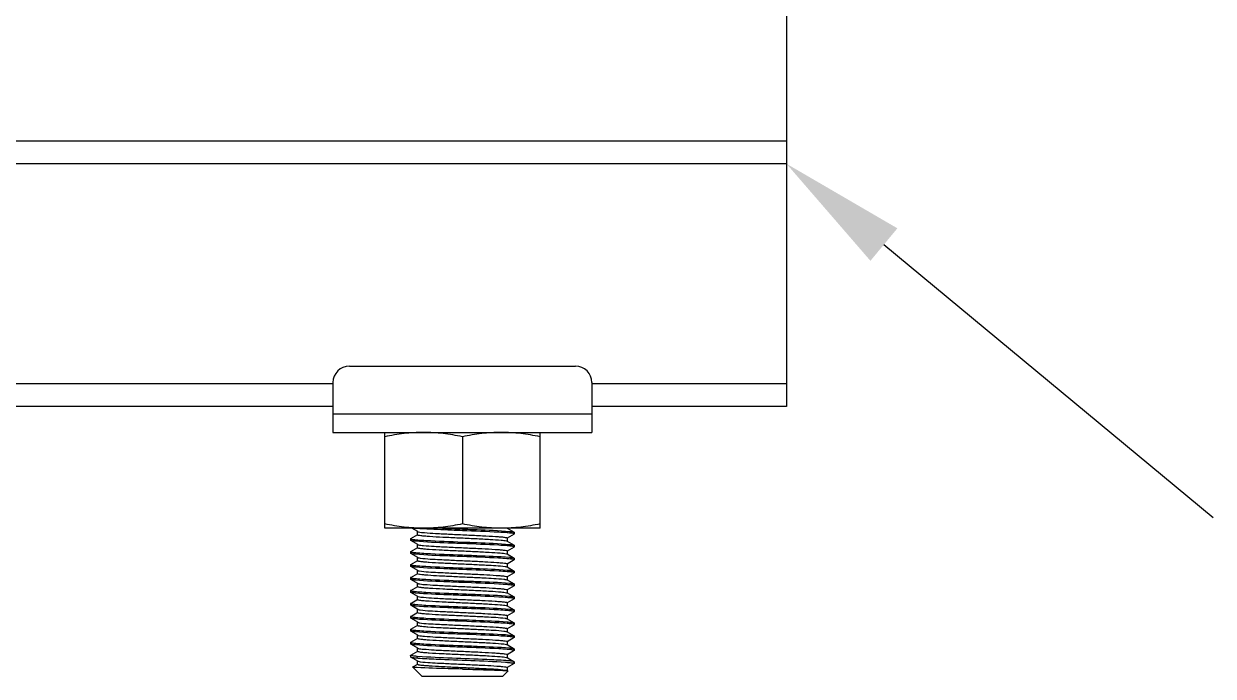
# Model space of a CAD drawing. Extents: x -427546 to -314919, y 698702 to 968782.
# Drawn here: x -414593 to -413654, y 893214 to 893729 of the extents above; entities that cross this region are included whole.
import ezdxf

# ---------------------------------------------------------------- set-up
doc = ezdxf.new("R2010")
doc.units = 0
doc.header["$LTSCALE"] = 1000
doc.header["$MEASUREMENT"] = 0
doc.layers.get('0').update_dxf_attribs({"linetype": 'CONTINUOUS'})

msp = doc.modelspace()

# ---------------------------------------------------------------- linework, layer by layer
at = {"color": 7}
msp.add_line((-413990.89, 893827.71), (-413990.89, 893426.5), dxfattribs=at)
for p, q in [((-413990.89, 893636.05), (-418214.12, 893636.05)), ((-413990.89, 893618.16), (-418214.12, 893618.16)), ((-414335.83, 893458.39), (-414157.41, 893458.39)), ((-414348.84, 893444.39), (-417856.35, 893444.39)), ((-414348.84, 893445.38), (-414348.84, 893406.06)), ((-414144.4, 893445.38), (-414144.4, 893406.06)), ((-413990.89, 893444.39), (-414144.4, 893444.39)), ((-414348.84, 893426.5), (-417856.35, 893426.5)), ((-413990.89, 893426.5), (-414144.4, 893426.5)), ((-414348.84, 893420.77), (-414144.4, 893420.77)), ((-414348.84, 893406.06), (-414144.4, 893406.06)), ((-414307.95, 893330.42), (-414307.95, 893406.06)), ((-414185.29, 893330.42), (-414185.29, 893406.06)), ((-414246.62, 893402.61), (-414246.62, 893333.87)), ((-414185.29, 893330.42), (-414307.95, 893330.42)), ((-414281.86, 893327.73), (-414286.5, 893330.42)), ((-414281.97, 893325.31), (-414281.97, 893327.86)), ((-414211.38, 893330.55), (-414205.83, 893327.33)), ((-414287.41, 893322.22), (-414287.51, 893322.11)), ((-414287.51, 893322.11), (-414287.51, 893320.83)), ((-414287.41, 893320.72), (-414287.51, 893320.83)), ((-414287.41, 893322.22), (-414281.86, 893325.43)), ((-414281.86, 893317.51), (-414287.41, 893320.72)), ((-414205.83, 893325.83), (-414211.38, 893322.62)), ((-414211.38, 893320.32), (-414205.83, 893317.11)), ((-414211.26, 893322.75), (-414211.26, 893320.19)), ((-414205.83, 893327.33), (-414205.73, 893327.22)), ((-414205.83, 893325.83), (-414205.73, 893325.94)), ((-414205.73, 893327.22), (-414205.73, 893325.94)), ((-414287.41, 893312), (-414287.51, 893311.89)), ((-414287.51, 893311.89), (-414287.51, 893310.61)), ((-414287.41, 893310.5), (-414287.51, 893310.61)), ((-414287.41, 893312), (-414281.86, 893315.21)), ((-414281.86, 893307.29), (-414287.41, 893310.5)), ((-414281.97, 893315.08), (-414281.97, 893317.64)), ((-414281.86, 893317.51), (-414281.66, 893317.42)), ((-414205.83, 893315.61), (-414211.38, 893312.4)), ((-414211.38, 893310.1), (-414205.83, 893306.89)), ((-414211.26, 893312.53), (-414211.26, 893309.97)), ((-414205.83, 893317.11), (-414205.73, 893317)), ((-414205.83, 893315.61), (-414205.73, 893315.72)), ((-414205.73, 893317), (-414205.73, 893315.72)), ((-414287.41, 893301.78), (-414287.51, 893301.67)), ((-414287.51, 893301.67), (-414287.51, 893300.39)), ((-414287.41, 893300.28), (-414287.51, 893300.39)), ((-414287.41, 893301.78), (-414281.86, 893304.99)), ((-414281.86, 893297.07), (-414287.41, 893300.28)), ((-414281.97, 893304.86), (-414281.97, 893307.42)), ((-414211.27, 893306.36), (-414211.56, 893306.38)), ((-414205.83, 893305.39), (-414211.38, 893302.18)), ((-414211.38, 893299.88), (-414205.83, 893296.67)), ((-414211.26, 893302.31), (-414211.26, 893299.75)), ((-414205.83, 893306.89), (-414205.73, 893306.78)), ((-414205.83, 893305.39), (-414205.73, 893305.5)), ((-414205.73, 893306.78), (-414205.73, 893305.5)), ((-414287.41, 893291.56), (-414287.51, 893291.45)), ((-414287.51, 893291.45), (-414287.51, 893290.17)), ((-414287.41, 893291.56), (-414281.86, 893294.77)), ((-414281.97, 893294.64), (-414281.97, 893297.2)), ((-414205.83, 893295.17), (-414211.38, 893291.95)), ((-414211.26, 893292.08), (-414211.26, 893289.53)), ((-414205.83, 893296.67), (-414205.73, 893296.56)), ((-414205.83, 893295.17), (-414205.73, 893295.28)), ((-414205.73, 893296.56), (-414205.73, 893295.28)), ((-414287.41, 893290.06), (-414287.51, 893290.17)), ((-414287.41, 893281.34), (-414287.51, 893281.22)), ((-414287.51, 893281.22), (-414287.51, 893279.95)), ((-414281.86, 893286.84), (-414287.41, 893290.06)), ((-414287.41, 893281.34), (-414281.86, 893284.55)), ((-414281.97, 893284.42), (-414281.97, 893286.97)), ((-414211.53, 893289.73), (-414211.38, 893289.66)), ((-414211.38, 893289.66), (-414205.83, 893286.45)), ((-414205.83, 893284.94), (-414211.38, 893281.73)), ((-414211.26, 893281.86), (-414211.26, 893279.31)), ((-414205.83, 893286.45), (-414205.73, 893286.33)), ((-414205.83, 893284.94), (-414205.73, 893285.06)), ((-414205.73, 893286.33), (-414205.73, 893285.06)), ((-414287.41, 893279.83), (-414287.51, 893279.95)), ((-414281.86, 893276.62), (-414287.41, 893279.83)), ((-414287.41, 893271.11), (-414281.86, 893274.33)), ((-414281.97, 893274.2), (-414281.97, 893276.75)), ((-414281.86, 893276.62), (-414281.66, 893276.53)), ((-414211.38, 893279.44), (-414205.83, 893276.22)), ((-414205.83, 893274.72), (-414211.38, 893271.51)), ((-414211.26, 893271.64), (-414211.26, 893269.08)), ((-414205.83, 893276.22), (-414205.73, 893276.11)), ((-414205.83, 893274.72), (-414205.73, 893274.83)), ((-414205.73, 893276.11), (-414205.73, 893274.83)), ((-414287.41, 893271.11), (-414287.51, 893271)), ((-414287.51, 893271), (-414287.51, 893269.72)), ((-414287.41, 893269.61), (-414287.51, 893269.72)), ((-414281.86, 893266.4), (-414287.41, 893269.61)), ((-414287.41, 893260.89), (-414281.86, 893264.1)), ((-414281.97, 893263.97), (-414281.97, 893266.53)), ((-414211.27, 893265.47), (-414211.56, 893265.49)), ((-414211.38, 893269.21), (-414205.83, 893266)), ((-414205.83, 893264.5), (-414211.38, 893261.29)), ((-414205.83, 893266), (-414205.73, 893265.89)), ((-414205.83, 893264.5), (-414205.73, 893264.61)), ((-414205.73, 893265.89), (-414205.73, 893264.61)), ((-414287.41, 893260.89), (-414287.51, 893260.78)), ((-414287.51, 893260.78), (-414287.51, 893259.5)), ((-414287.41, 893259.39), (-414287.51, 893259.5)), ((-414281.86, 893256.18), (-414287.41, 893259.39)), ((-414287.41, 893250.67), (-414281.86, 893253.88)), ((-414281.97, 893253.75), (-414281.97, 893256.31)), ((-414211.38, 893258.99), (-414205.83, 893255.78)), ((-414205.83, 893254.28), (-414211.38, 893251.07)), ((-414211.26, 893261.42), (-414211.26, 893258.86)), ((-414205.83, 893255.78), (-414205.73, 893255.67)), ((-414205.83, 893254.28), (-414205.73, 893254.39)), ((-414205.73, 893255.67), (-414205.73, 893254.39)), ((-414287.41, 893250.67), (-414287.51, 893250.56)), ((-414287.51, 893250.56), (-414287.51, 893249.28)), ((-414287.41, 893249.17), (-414287.51, 893249.28)), ((-414281.86, 893245.96), (-414287.41, 893249.17)), ((-414287.41, 893240.45), (-414281.86, 893243.66)), ((-414281.97, 893243.53), (-414281.97, 893246.09)), ((-414211.53, 893248.84), (-414211.38, 893248.77)), ((-414211.38, 893248.77), (-414205.83, 893245.56)), ((-414205.83, 893244.06), (-414211.38, 893240.85)), ((-414211.26, 893251.2), (-414211.26, 893248.64)), ((-414205.83, 893245.56), (-414205.73, 893245.45)), ((-414205.83, 893244.06), (-414205.73, 893244.17)), ((-414205.73, 893245.45), (-414205.73, 893244.17)), ((-414287.41, 893240.45), (-414287.51, 893240.34)), ((-414287.51, 893240.34), (-414287.51, 893239.06)), ((-414287.41, 893238.95), (-414287.51, 893239.06)), ((-414281.86, 893235.73), (-414287.41, 893238.95)), ((-414281.97, 893233.31), (-414281.97, 893235.86)), ((-414281.86, 893235.73), (-414281.66, 893235.65)), ((-414211.38, 893238.55), (-414205.83, 893235.34)), ((-414211.26, 893240.97), (-414211.26, 893238.42)), ((-414205.83, 893235.34), (-414205.73, 893235.22)), ((-414205.83, 893233.84), (-414205.73, 893233.95)), ((-414205.73, 893235.22), (-414205.73, 893233.95)), ((-414287.51, 893230.11), (-414287.41, 893230.23)), ((-414287.51, 893230.11), (-414287.51, 893228.84)), ((-414287.51, 893228.84), (-414287.41, 893228.72)), ((-414287.41, 893230.23), (-414281.86, 893233.44)), ((-414281.86, 893225.51), (-414287.41, 893228.72)), ((-414287.13, 893229.89), (-414287.28, 893229.94)), ((-414281.97, 893223.09), (-414281.97, 893225.64)), ((-414205.83, 893233.84), (-414211.38, 893230.62)), ((-414211.38, 893228.33), (-414205.83, 893225.11)), ((-414211.26, 893230.75), (-414211.26, 893228.2)), ((-414205.73, 893225), (-414205.83, 893225.11)), ((-414205.73, 893225), (-414205.73, 893223.73)), ((-414285.81, 893220.87), (-414285.78, 893220.95)), ((-414278.56, 893213.63), (-414285.81, 893220.87)), ((-414285.78, 893220.95), (-414281.86, 893223.22)), ((-414214.68, 893213.63), (-414210.67, 893217.63)), ((-414211.66, 893217.91), (-414211.15, 893217.83)), ((-414205.83, 893223.61), (-414211.38, 893220.4)), ((-414211.26, 893220.53), (-414211.26, 893217.98)), ((-414210.7, 893217.71), (-414210.67, 893217.63)), ((-414205.83, 893223.61), (-414205.73, 893223.73)), ((-414278.56, 893213.63), (-414214.68, 893213.63))]:
    msp.add_line(p, q)
msp.add_lwpolyline([(-413913.91, 893554.33), (-413653.98, 893338.77)])
for centre, radius, start, end in [((-414335.83, 893445.38), 13.01, 90, 180), ((-414157.41, 893445.38), 13.01, 0, 90), ((-414276.75, 893404.1), 74.08, 264.08117, 264.63299), ((-414059.16, 898112.95), 4786.84, 267.56828, 267.75562), ((-414272.87, 893437.12), 116.22, 264.66273, 265.5428), ((-414220.1, 893214.17), 112.98, 84.57757, 85.54792), ((-414273, 893425.36), 114.68, 264.62433, 265.54382), ((-414280.89, 893319.65), 2.36, 250.95613, 252.09072), ((-414213.2, 893304.95), 5.49, 75.6696, 76.53963), ((-414220.32, 893201.25), 115.68, 84.64983, 85.5433), ((-414272.66, 893419.19), 118.75, 264.72681, 265.54051), ((-414272.89, 893406.19), 115.95, 264.65689, 265.54292), ((-414220.03, 893184.33), 112.15, 84.55144, 85.55335), ((-414220.1, 893173.28), 112.98, 84.57757, 85.54792), ((-414272.87, 893396.23), 116.22, 264.66273, 265.5428), ((-414280.89, 893278.77), 2.36, 250.95613, 252.09072), ((-414220.32, 893160.36), 115.68, 84.64983, 85.5433), ((-414273, 893384.47), 114.68, 264.62433, 265.54382), ((-414213.2, 893264.06), 5.49, 75.6696, 76.53963), ((-414272.66, 893378.31), 118.75, 264.72681, 265.54051), ((-414220.03, 893143.44), 112.15, 84.55144, 85.55335), ((-414272.89, 893365.3), 115.95, 264.65689, 265.54292), ((-414220.1, 893132.39), 112.98, 84.57757, 85.54792), ((-414272.87, 893355.34), 116.22, 264.66273, 265.5428), ((-414280.89, 893237.88), 2.36, 250.95613, 252.09072), ((-414220.32, 893119.48), 115.68, 84.64983, 85.5433), ((-414270.97, 893367.03), 139.48, 265.18601, 265.53143), ((-414270.69, 893371.78), 142.97, 265.23999, 265.54697), ((-414213.2, 893223.17), 5.49, 75.6696, 76.53963)]:
    msp.add_arc(centre, radius, start, end)
for points, knots in [([(-414277.28, 893406.06), (-414282.43, 893406.06), (-414292.74, 893405.41), (-414302.9, 893403.67), (-414307.95, 893402.61)], [0, 0, 0, 0, 0.499234, 1, 1, 1, 1]), ([(-414246.62, 893402.61), (-414251.67, 893403.67), (-414261.83, 893405.41), (-414272.14, 893406.06), (-414277.28, 893406.06)], [0, 0, 0, 0, 0.500766, 1, 1, 1, 1]), ([(-414215.95, 893406.06), (-414221.1, 893406.06), (-414231.4, 893405.41), (-414241.57, 893403.67), (-414246.62, 893402.61)], [0, 0, 0, 0, 0.499234, 1, 1, 1, 1]), ([(-414185.29, 893402.61), (-414190.34, 893403.67), (-414200.5, 893405.41), (-414210.81, 893406.06), (-414215.95, 893406.06)], [0, 0, 0, 0, 0.500766, 1, 1, 1, 1]), ([(-414277.28, 893330.42), (-414282.43, 893330.42), (-414292.74, 893331.06), (-414302.9, 893332.81), (-414307.95, 893333.87)], [0, 0, 0, 0, 0.499234, 1, 1, 1, 1]), ([(-414277.39, 893329.89), (-414278, 893329.92), (-414280.1, 893330.05), (-414282.19, 893330.21), (-414283.68, 893330.35)], [0, 0, 0, 0, 0.289844, 1, 1, 1, 1]), ([(-414246.62, 893328.5), (-414249.5, 893328.61), (-414259.76, 893329.03), (-414270.02, 893329.44), (-414277.39, 893329.89)], [0, 0, 0, 0, 0.280726, 1, 1, 1, 1]), ([(-414246.62, 893333.87), (-414251.67, 893332.81), (-414261.83, 893331.06), (-414272.14, 893330.42), (-414277.28, 893330.42)], [0, 0, 0, 0, 0.500766, 1, 1, 1, 1]), ([(-414215.95, 893330.42), (-414221.1, 893330.42), (-414231.4, 893331.06), (-414241.57, 893332.81), (-414246.62, 893333.87)], [0, 0, 0, 0, 0.499234, 1, 1, 1, 1]), ([(-414246.62, 893329.78), (-414242.77, 893329.62), (-414230.36, 893329.09), (-414217.92, 893328.74), (-414209.38, 893327.91)], [0, 0, 0, 0, 0.309919, 1, 1, 1, 1]), ([(-414211.33, 893326.81), (-414213.49, 893326.98), (-414225.25, 893327.69), (-414237.02, 893328.12), (-414246.62, 893328.5)], [0, 0, 0, 0, 0.184493, 1, 1, 1, 1]), ([(-414185.29, 893333.87), (-414190.34, 893332.81), (-414200.5, 893331.06), (-414210.81, 893330.42), (-414215.95, 893330.42)], [0, 0, 0, 0, 0.500766, 1, 1, 1, 1]), ([(-414209.38, 893327.91), (-414208.93, 893327.87), (-414207.76, 893327.7), (-414206.47, 893327.71), (-414205.83, 893327.33)], [0, 0, 0, 0, 0.378482, 1, 1, 1, 1]), ([(-414287.51, 893322.11), (-414287.5, 893322.05), (-414287.31, 893321.94), (-414287.16, 893321.9), (-414287.04, 893321.86)], [0, 0, 0, 0, 0.314295, 1, 1, 1, 1]), ([(-414283.74, 893320.13), (-414284.21, 893320.17), (-414285.42, 893320.34), (-414286.74, 893320.33), (-414287.41, 893320.72)], [0, 0, 0, 0, 0.379133, 1, 1, 1, 1]), ([(-414287.04, 893321.86), (-414286.86, 893321.82), (-414285.75, 893321.6), (-414284.62, 893321.49), (-414283.68, 893321.4)], [0, 0, 0, 0, 0.163341, 1, 1, 1, 1]), ([(-414246.62, 893318.28), (-414250.44, 893318.43), (-414262.82, 893318.96), (-414275.22, 893319.32), (-414283.74, 893320.13)], [0, 0, 0, 0, 0.309073, 1, 1, 1, 1]), ([(-414281.97, 893325.31), (-414281.97, 893325.08), (-414280.77, 893324.94), (-414279.3, 893324.61), (-414276.17, 893324.36), (-414270.44, 893323.91), (-414261.3, 893323.44), (-414249.24, 893322.87), (-414236.79, 893322.29), (-414225.68, 893321.78), (-414217.5, 893321.13), (-414213.11, 893320.87), (-414211.69, 893320.45)], [0, 0, 0, 0, 0.009703, 0.035887, 0.07813, 0.135078, 0.284815, 0.464601, 0.649729, 0.81476, 0.937049, 1, 1, 1, 1]), ([(-414281.9, 893321.25), (-414279.73, 893321.08), (-414267.98, 893320.37), (-414256.21, 893319.94), (-414246.62, 893319.56)], [0, 0, 0, 0, 0.184553, 1, 1, 1, 1]), ([(-414281.86, 893327.73), (-414281.79, 893327.69), (-414281.61, 893327.62), (-414281.42, 893327.57), (-414281.31, 893327.55)], [0, 0, 0, 0, 0.406881, 1, 1, 1, 1]), ([(-414281.31, 893327.55), (-414279.75, 893327.17), (-414275.19, 893326.85), (-414266.8, 893326.25), (-414255.68, 893325.73), (-414243.34, 893325.16), (-414231.48, 893324.59), (-414222.52, 893324.12), (-414216.92, 893323.68), (-414213.87, 893323.44), (-414212.44, 893323.11), (-414211.26, 893322.97), (-414211.26, 893322.75)], [0, 0, 0, 0, 0.068576, 0.194029, 0.359725, 0.543506, 0.720761, 0.867753, 0.923531, 0.964877, 0.99049, 1, 1, 1, 1]), ([(-414246.62, 893319.56), (-414242.78, 893319.4), (-414230.38, 893318.87), (-414217.95, 893318.51), (-414209.42, 893317.7)], [0, 0, 0, 0, 0.309586, 1, 1, 1, 1]), ([(-414211.69, 893320.45), (-414211.63, 893320.43), (-414211.52, 893320.39), (-414211.42, 893320.35), (-414211.38, 893320.32)], [0, 0, 0, 0, 0.569522, 1, 1, 1, 1]), ([(-414206.15, 893326.18), (-414206.32, 893326.23), (-414207.4, 893326.45), (-414208.5, 893326.55), (-414209.42, 893326.64)], [0, 0, 0, 0, 0.160696, 1, 1, 1, 1]), ([(-414205.73, 893325.94), (-414205.73, 893326), (-414205.9, 893326.11), (-414206.04, 893326.15), (-414206.15, 893326.18)], [0, 0, 0, 0, 0.318595, 1, 1, 1, 1]), ([(-414287.51, 893311.89), (-414287.51, 893311.84), (-414287.34, 893311.73), (-414287.2, 893311.69), (-414287.1, 893311.66)], [0, 0, 0, 0, 0.319254, 1, 1, 1, 1]), ([(-414283.57, 893309.89), (-414284.06, 893309.94), (-414285.33, 893310.11), (-414286.71, 893310.1), (-414287.41, 893310.5)], [0, 0, 0, 0, 0.380051, 1, 1, 1, 1]), ([(-414287.1, 893311.66), (-414286.93, 893311.61), (-414285.82, 893311.38), (-414284.69, 893311.28), (-414283.74, 893311.19)], [0, 0, 0, 0, 0.159053, 1, 1, 1, 1]), ([(-414246.62, 893308.06), (-414250.41, 893308.21), (-414262.73, 893308.73), (-414275.07, 893309.1), (-414283.57, 893309.89)], [0, 0, 0, 0, 0.307895, 1, 1, 1, 1]), ([(-414281.97, 893315.08), (-414281.97, 893314.86), (-414280.8, 893314.72), (-414279.36, 893314.39), (-414276.32, 893314.15), (-414270.71, 893313.71), (-414261.75, 893313.24), (-414249.89, 893312.68), (-414237.55, 893312.11), (-414226.43, 893311.59), (-414218.04, 893310.98), (-414213.48, 893310.66), (-414211.92, 893310.29)], [0, 0, 0, 0, 0.009517, 0.035128, 0.076492, 0.132277, 0.279305, 0.456588, 0.640385, 0.806077, 0.931494, 1, 1, 1, 1]), ([(-414281.91, 893311.03), (-414279.74, 893310.86), (-414267.98, 893310.15), (-414256.21, 893309.72), (-414246.62, 893309.33)], [0, 0, 0, 0, 0.184509, 1, 1, 1, 1]), ([(-414281.61, 893317.41), (-414280.25, 893316.96), (-414275.9, 893316.74), (-414267.8, 893316.05), (-414256.7, 893315.56), (-414244.21, 893314.97), (-414232.09, 893314.4), (-414222.89, 893313.93), (-414217.11, 893313.47), (-414213.96, 893313.23), (-414212.48, 893312.89), (-414211.27, 893312.76), (-414211.26, 893312.53)], [0, 0, 0, 0, 0.061098, 0.182334, 0.347135, 0.532706, 0.713328, 0.863975, 0.921317, 0.963856, 0.990226, 1, 1, 1, 1]), ([(-414211.34, 893316.58), (-414213.5, 893316.75), (-414225.26, 893317.47), (-414237.02, 893317.9), (-414246.62, 893318.28)], [0, 0, 0, 0, 0.184541, 1, 1, 1, 1]), ([(-414246.62, 893309.33), (-414242.8, 893309.18), (-414230.44, 893308.65), (-414218.05, 893308.29), (-414209.54, 893307.49)], [0, 0, 0, 0, 0.308784, 1, 1, 1, 1]), ([(-414211.84, 893310.27), (-414211.75, 893310.24), (-414211.59, 893310.2), (-414211.44, 893310.14), (-414211.38, 893310.1)], [0, 0, 0, 0, 0.585672, 1, 1, 1, 1]), ([(-414206.18, 893315.96), (-414206.36, 893316.01), (-414207.47, 893316.23), (-414208.6, 893316.34), (-414209.54, 893316.43)], [0, 0, 0, 0, 0.16229, 1, 1, 1, 1]), ([(-414209.42, 893317.7), (-414208.96, 893317.65), (-414207.78, 893317.48), (-414206.48, 893317.49), (-414205.83, 893317.11)], [0, 0, 0, 0, 0.378727, 1, 1, 1, 1]), ([(-414205.73, 893315.72), (-414205.73, 893315.78), (-414205.92, 893315.89), (-414206.07, 893315.93), (-414206.18, 893315.96)], [0, 0, 0, 0, 0.315177, 1, 1, 1, 1]), ([(-414287.51, 893301.67), (-414287.51, 893301.61), (-414287.31, 893301.49), (-414287.15, 893301.45), (-414287.03, 893301.42)], [0, 0, 0, 0, 0.312916, 1, 1, 1, 1]), ([(-414283.69, 893299.68), (-414284.16, 893299.73), (-414285.39, 893299.9), (-414286.73, 893299.89), (-414287.41, 893300.28)], [0, 0, 0, 0, 0.379419, 1, 1, 1, 1]), ([(-414287.03, 893301.42), (-414286.84, 893301.37), (-414285.7, 893301.15), (-414284.54, 893301.04), (-414283.57, 893300.95)], [0, 0, 0, 0, 0.163149, 1, 1, 1, 1]), ([(-414246.62, 893297.83), (-414250.43, 893297.99), (-414262.79, 893298.51), (-414275.17, 893298.88), (-414283.69, 893299.68)], [0, 0, 0, 0, 0.308711, 1, 1, 1, 1]), ([(-414281.97, 893304.86), (-414281.97, 893304.85), (-414281.97, 893304.83), (-414281.95, 893304.81), (-414281.95, 893304.8)], [0, 0, 0, 0, 0.463467, 1, 1, 1, 1]), ([(-414281.95, 893304.8), (-414281.77, 893304.59), (-414280.78, 893304.48), (-414279.06, 893304.15), (-414276.21, 893303.92), (-414270.82, 893303.5), (-414262.43, 893303.05), (-414251.21, 893302.51), (-414239.43, 893302), (-414226.62, 893301.29), (-414217.85, 893300.99), (-414212.95, 893300.26)], [0, 0, 0, 0, 0.011937, 0.038615, 0.07957, 0.133598, 0.274096, 0.443272, 0.620779, 0.785256, 1, 1, 1, 1]), ([(-414281.89, 893300.8), (-414279.72, 893300.63), (-414267.97, 893299.92), (-414256.21, 893299.49), (-414246.62, 893299.11)], [0, 0, 0, 0, 0.184619, 1, 1, 1, 1]), ([(-414281.86, 893307.29), (-414281.78, 893307.24), (-414281.12, 893307.01), (-414280.43, 893306.93), (-414279.84, 893306.85)], [0, 0, 0, 0, 0.140461, 1, 1, 1, 1]), ([(-414279.84, 893306.85), (-414274.69, 893306.16), (-414265.63, 893305.81), (-414252.52, 893305.12), (-414240.72, 893304.6), (-414229.67, 893304.06), (-414221.45, 893303.61), (-414216.36, 893303.19), (-414213.61, 893302.95), (-414212.31, 893302.66), (-414211.26, 893302.51), (-414211.26, 893302.31)], [0, 0, 0, 0, 0.226556, 0.394464, 0.573122, 0.741029, 0.877994, 0.929534, 0.967621, 0.99116, 1, 1, 1, 1]), ([(-414211.56, 893306.38), (-414213.73, 893306.55), (-414225.41, 893307.25), (-414237.1, 893307.68), (-414246.62, 893308.06)], [0, 0, 0, 0, 0.186017, 1, 1, 1, 1]), ([(-414212.95, 893300.26), (-414212.76, 893300.23), (-414212.24, 893300.13), (-414211.68, 893300.05), (-414211.38, 893299.88)], [0, 0, 0, 0, 0.353551, 1, 1, 1, 1]), ([(-414207.14, 893305.93), (-414207.4, 893305.97), (-414208.77, 893306.15), (-414210.15, 893306.27), (-414211.27, 893306.36)], [0, 0, 0, 0, 0.190958, 1, 1, 1, 1]), ([(-414209.54, 893307.49), (-414209.06, 893307.44), (-414207.84, 893307.27), (-414206.5, 893307.28), (-414205.83, 893306.89)], [0, 0, 0, 0, 0.379378, 1, 1, 1, 1]), ([(-414205.73, 893305.5), (-414205.73, 893305.55), (-414206.21, 893305.89), (-414206.69, 893305.86), (-414207.14, 893305.93)], [0, 0, 0, 0, 0.092798, 1, 1, 1, 1]), ([(-414287.51, 893291.45), (-414287.51, 893291.39), (-414287.34, 893291.28), (-414287.2, 893291.24), (-414287.09, 893291.21)], [0, 0, 0, 0, 0.318137, 1, 1, 1, 1]), ([(-414287.09, 893291.21), (-414286.91, 893291.16), (-414285.79, 893290.93), (-414284.65, 893290.83), (-414283.69, 893290.74)], [0, 0, 0, 0, 0.159502, 1, 1, 1, 1]), ([(-414281.97, 893294.64), (-414281.97, 893294.44), (-414280.96, 893294.29), (-414279.69, 893294), (-414277.02, 893293.77), (-414272.05, 893293.36), (-414264.01, 893292.91), (-414253.17, 893292.38), (-414241.53, 893291.86), (-414228.35, 893291.19), (-414219.18, 893290.8), (-414213.89, 893290.16)], [0, 0, 0, 0, 0.008683, 0.031763, 0.069103, 0.119686, 0.254361, 0.420111, 0.597552, 0.765912, 1, 1, 1, 1]), ([(-414281.9, 893290.58), (-414279.73, 893290.41), (-414267.98, 893289.7), (-414256.21, 893289.27), (-414246.62, 893288.89)], [0, 0, 0, 0, 0.184538, 1, 1, 1, 1]), ([(-414281.86, 893297.07), (-414281.73, 893296.99), (-414281.33, 893296.88), (-414280.93, 893296.8), (-414280.68, 893296.75)], [0, 0, 0, 0, 0.374139, 1, 1, 1, 1]), ([(-414280.68, 893296.75), (-414275.86, 893295.93), (-414267.05, 893295.7), (-414254.11, 893294.96), (-414242.03, 893294.44), (-414230.57, 893293.88), (-414221.98, 893293.42), (-414216.63, 893292.99), (-414213.74, 893292.75), (-414212.37, 893292.44), (-414211.26, 893292.3), (-414211.26, 893292.08)], [0, 0, 0, 0, 0.210773, 0.377666, 0.558838, 0.731273, 0.873076, 0.926648, 0.966309, 0.990838, 1, 1, 1, 1]), ([(-414246.62, 893299.11), (-414243.12, 893298.97), (-414231.37, 893298.49), (-414219.62, 893298.07), (-414211.39, 893297.42)], [0, 0, 0, 0, 0.297814, 1, 1, 1, 1]), ([(-414211.33, 893296.14), (-414213.5, 893296.31), (-414225.26, 893297.02), (-414237.02, 893297.45), (-414246.62, 893297.83)], [0, 0, 0, 0, 0.184504, 1, 1, 1, 1]), ([(-414211.39, 893297.42), (-414210.11, 893297.32), (-414208.3, 893297.07), (-414206.34, 893296.96), (-414205.83, 893296.67)], [0, 0, 0, 0, 0.683777, 1, 1, 1, 1]), ([(-414206.15, 893295.51), (-414206.32, 893295.56), (-414207.38, 893295.78), (-414208.47, 893295.88), (-414209.38, 893295.97)], [0, 0, 0, 0, 0.160861, 1, 1, 1, 1]), ([(-414205.73, 893295.28), (-414205.73, 893295.33), (-414205.9, 893295.44), (-414206.04, 893295.48), (-414206.15, 893295.51)], [0, 0, 0, 0, 0.319044, 1, 1, 1, 1]), ([(-414287.51, 893281.22), (-414287.5, 893281.17), (-414287.31, 893281.05), (-414287.16, 893281.01), (-414287.04, 893280.98)], [0, 0, 0, 0, 0.314295, 1, 1, 1, 1]), ([(-414283.68, 893289.46), (-414284.15, 893289.5), (-414285.39, 893289.68), (-414286.73, 893289.66), (-414287.41, 893290.06)], [0, 0, 0, 0, 0.379512, 1, 1, 1, 1]), ([(-414287.04, 893280.98), (-414286.86, 893280.93), (-414285.75, 893280.71), (-414284.62, 893280.6), (-414283.68, 893280.51)], [0, 0, 0, 0, 0.163341, 1, 1, 1, 1]), ([(-414246.62, 893287.61), (-414250.43, 893287.76), (-414262.79, 893288.29), (-414275.16, 893288.66), (-414283.68, 893289.46)], [0, 0, 0, 0, 0.308641, 1, 1, 1, 1]), ([(-414281.97, 893284.42), (-414281.97, 893284.19), (-414280.77, 893284.05), (-414279.3, 893283.72), (-414276.17, 893283.48), (-414270.44, 893283.03), (-414261.3, 893282.55), (-414249.24, 893281.98), (-414236.79, 893281.4), (-414225.68, 893280.9), (-414217.5, 893280.24), (-414213.11, 893279.98), (-414211.69, 893279.56)], [0, 0, 0, 0, 0.009703, 0.035887, 0.07813, 0.135078, 0.284815, 0.464601, 0.649729, 0.81476, 0.937049, 1, 1, 1, 1]), ([(-414281.86, 893286.84), (-414281.79, 893286.8), (-414281.61, 893286.73), (-414281.42, 893286.68), (-414281.31, 893286.66)], [0, 0, 0, 0, 0.406881, 1, 1, 1, 1]), ([(-414281.31, 893286.66), (-414279.75, 893286.28), (-414275.19, 893285.97), (-414266.8, 893285.36), (-414255.68, 893284.84), (-414243.34, 893284.27), (-414231.48, 893283.71), (-414222.52, 893283.24), (-414216.92, 893282.79), (-414213.87, 893282.55), (-414212.44, 893282.23), (-414211.26, 893282.09), (-414211.26, 893281.86)], [0, 0, 0, 0, 0.068576, 0.194029, 0.359725, 0.543506, 0.720761, 0.867753, 0.923531, 0.964877, 0.99049, 1, 1, 1, 1]), ([(-414246.62, 893288.89), (-414242.77, 893288.74), (-414230.36, 893288.21), (-414217.92, 893287.85), (-414209.38, 893287.03)], [0, 0, 0, 0, 0.309919, 1, 1, 1, 1]), ([(-414211.33, 893285.92), (-414213.49, 893286.09), (-414225.25, 893286.8), (-414237.02, 893287.23), (-414246.62, 893287.61)], [0, 0, 0, 0, 0.184493, 1, 1, 1, 1]), ([(-414213.89, 893290.16), (-414213.62, 893290.13), (-414212.83, 893290.02), (-414212.02, 893289.91), (-414211.53, 893289.73)], [0, 0, 0, 0, 0.341642, 1, 1, 1, 1]), ([(-414206.15, 893285.29), (-414206.32, 893285.34), (-414207.4, 893285.56), (-414208.5, 893285.67), (-414209.42, 893285.75)], [0, 0, 0, 0, 0.160696, 1, 1, 1, 1]), ([(-414209.38, 893287.03), (-414208.93, 893286.98), (-414207.76, 893286.82), (-414206.47, 893286.82), (-414205.83, 893286.45)], [0, 0, 0, 0, 0.378482, 1, 1, 1, 1]), ([(-414205.73, 893285.06), (-414205.73, 893285.11), (-414205.9, 893285.22), (-414206.04, 893285.26), (-414206.15, 893285.29)], [0, 0, 0, 0, 0.318595, 1, 1, 1, 1]), ([(-414283.74, 893279.24), (-414284.21, 893279.29), (-414285.42, 893279.46), (-414286.74, 893279.45), (-414287.41, 893279.83)], [0, 0, 0, 0, 0.379133, 1, 1, 1, 1]), ([(-414246.62, 893277.39), (-414250.44, 893277.54), (-414262.82, 893278.07), (-414275.22, 893278.43), (-414283.74, 893279.24)], [0, 0, 0, 0, 0.309073, 1, 1, 1, 1]), ([(-414281.97, 893274.2), (-414281.97, 893273.97), (-414280.8, 893273.83), (-414279.36, 893273.51), (-414276.32, 893273.27), (-414270.71, 893272.82), (-414261.75, 893272.35), (-414249.89, 893271.79), (-414237.55, 893271.22), (-414226.43, 893270.7), (-414218.04, 893270.09), (-414213.48, 893269.77), (-414211.92, 893269.4)], [0, 0, 0, 0, 0.009517, 0.035128, 0.076492, 0.132277, 0.279305, 0.456588, 0.640385, 0.806077, 0.931494, 1, 1, 1, 1]), ([(-414281.9, 893280.36), (-414279.73, 893280.19), (-414267.98, 893279.48), (-414256.21, 893279.05), (-414246.62, 893278.67)], [0, 0, 0, 0, 0.184553, 1, 1, 1, 1]), ([(-414281.61, 893276.52), (-414280.25, 893276.08), (-414275.9, 893275.85), (-414267.8, 893275.17), (-414256.7, 893274.67), (-414244.21, 893274.08), (-414232.09, 893273.52), (-414222.89, 893273.04), (-414217.11, 893272.59), (-414213.96, 893272.34), (-414212.48, 893272.01), (-414211.27, 893271.87), (-414211.26, 893271.64)], [0, 0, 0, 0, 0.061098, 0.182334, 0.347135, 0.532706, 0.713328, 0.863975, 0.921317, 0.963856, 0.990226, 1, 1, 1, 1]), ([(-414246.62, 893278.67), (-414242.78, 893278.52), (-414230.38, 893277.98), (-414217.95, 893277.63), (-414209.42, 893276.81)], [0, 0, 0, 0, 0.309586, 1, 1, 1, 1]), ([(-414211.34, 893275.7), (-414213.5, 893275.87), (-414225.26, 893276.58), (-414237.02, 893277.01), (-414246.62, 893277.39)], [0, 0, 0, 0, 0.184541, 1, 1, 1, 1]), ([(-414211.69, 893279.56), (-414211.63, 893279.54), (-414211.52, 893279.51), (-414211.42, 893279.46), (-414211.38, 893279.44)], [0, 0, 0, 0, 0.569522, 1, 1, 1, 1]), ([(-414206.18, 893275.08), (-414206.36, 893275.12), (-414207.47, 893275.35), (-414208.6, 893275.45), (-414209.54, 893275.54)], [0, 0, 0, 0, 0.16229, 1, 1, 1, 1]), ([(-414209.42, 893276.81), (-414208.96, 893276.77), (-414207.78, 893276.6), (-414206.48, 893276.6), (-414205.83, 893276.22)], [0, 0, 0, 0, 0.378727, 1, 1, 1, 1]), ([(-414205.73, 893274.83), (-414205.73, 893274.89), (-414205.92, 893275.01), (-414206.07, 893275.05), (-414206.18, 893275.08)], [0, 0, 0, 0, 0.315177, 1, 1, 1, 1]), ([(-414287.51, 893271), (-414287.51, 893270.95), (-414287.34, 893270.84), (-414287.2, 893270.8), (-414287.1, 893270.77)], [0, 0, 0, 0, 0.319254, 1, 1, 1, 1]), ([(-414283.57, 893269), (-414284.06, 893269.05), (-414285.33, 893269.23), (-414286.71, 893269.21), (-414287.41, 893269.61)], [0, 0, 0, 0, 0.380051, 1, 1, 1, 1]), ([(-414287.1, 893270.77), (-414286.93, 893270.72), (-414285.82, 893270.49), (-414284.69, 893270.39), (-414283.74, 893270.3)], [0, 0, 0, 0, 0.159053, 1, 1, 1, 1]), ([(-414246.62, 893267.17), (-414250.41, 893267.32), (-414262.73, 893267.84), (-414275.07, 893268.21), (-414283.57, 893269)], [0, 0, 0, 0, 0.307895, 1, 1, 1, 1]), ([(-414281.97, 893263.97), (-414281.97, 893263.96), (-414281.97, 893263.94), (-414281.95, 893263.92), (-414281.95, 893263.91)], [0, 0, 0, 0, 0.463467, 1, 1, 1, 1]), ([(-414281.95, 893263.91), (-414281.77, 893263.7), (-414280.78, 893263.59), (-414279.06, 893263.26), (-414276.21, 893263.03), (-414270.82, 893262.61), (-414262.43, 893262.16), (-414251.21, 893261.62), (-414239.43, 893261.11), (-414226.62, 893260.41), (-414217.85, 893260.11), (-414212.95, 893259.37)], [0, 0, 0, 0, 0.011937, 0.038615, 0.07957, 0.133598, 0.274096, 0.443272, 0.620779, 0.785256, 1, 1, 1, 1]), ([(-414281.91, 893270.14), (-414279.74, 893269.97), (-414267.98, 893269.26), (-414256.21, 893268.83), (-414246.62, 893268.45)], [0, 0, 0, 0, 0.184509, 1, 1, 1, 1]), ([(-414281.86, 893266.4), (-414281.78, 893266.35), (-414281.12, 893266.12), (-414280.43, 893266.04), (-414279.84, 893265.96)], [0, 0, 0, 0, 0.140461, 1, 1, 1, 1]), ([(-414279.84, 893265.96), (-414274.69, 893265.27), (-414265.63, 893264.92), (-414252.52, 893264.23), (-414240.72, 893263.71), (-414229.67, 893263.17), (-414221.45, 893262.72), (-414216.36, 893262.3), (-414213.61, 893262.07), (-414212.31, 893261.77), (-414211.26, 893261.62), (-414211.26, 893261.42)], [0, 0, 0, 0, 0.226556, 0.394464, 0.573122, 0.741029, 0.877994, 0.929534, 0.967621, 0.99116, 1, 1, 1, 1]), ([(-414246.62, 893268.45), (-414242.8, 893268.29), (-414230.44, 893267.77), (-414218.05, 893267.4), (-414209.54, 893266.6)], [0, 0, 0, 0, 0.308784, 1, 1, 1, 1]), ([(-414211.56, 893265.49), (-414213.73, 893265.66), (-414225.41, 893266.36), (-414237.1, 893266.79), (-414246.62, 893267.17)], [0, 0, 0, 0, 0.186017, 1, 1, 1, 1]), ([(-414211.84, 893269.38), (-414211.75, 893269.36), (-414211.59, 893269.31), (-414211.44, 893269.25), (-414211.38, 893269.21)], [0, 0, 0, 0, 0.585672, 1, 1, 1, 1]), ([(-414207.14, 893265.04), (-414207.4, 893265.08), (-414208.77, 893265.26), (-414210.15, 893265.38), (-414211.27, 893265.47)], [0, 0, 0, 0, 0.190958, 1, 1, 1, 1]), ([(-414209.54, 893266.6), (-414209.06, 893266.55), (-414207.84, 893266.38), (-414206.5, 893266.39), (-414205.83, 893266)], [0, 0, 0, 0, 0.379378, 1, 1, 1, 1]), ([(-414205.73, 893264.61), (-414205.73, 893264.66), (-414206.21, 893265), (-414206.69, 893264.97), (-414207.14, 893265.04)], [0, 0, 0, 0, 0.092798, 1, 1, 1, 1]), ([(-414287.51, 893260.78), (-414287.51, 893260.72), (-414287.31, 893260.6), (-414287.15, 893260.56), (-414287.03, 893260.53)], [0, 0, 0, 0, 0.312916, 1, 1, 1, 1]), ([(-414283.69, 893258.79), (-414284.16, 893258.84), (-414285.39, 893259.01), (-414286.73, 893259), (-414287.41, 893259.39)], [0, 0, 0, 0, 0.379419, 1, 1, 1, 1]), ([(-414287.03, 893260.53), (-414286.84, 893260.48), (-414285.7, 893260.26), (-414284.54, 893260.15), (-414283.57, 893260.06)], [0, 0, 0, 0, 0.163149, 1, 1, 1, 1]), ([(-414246.62, 893256.95), (-414250.43, 893257.1), (-414262.79, 893257.63), (-414275.17, 893257.99), (-414283.69, 893258.79)], [0, 0, 0, 0, 0.308711, 1, 1, 1, 1]), ([(-414281.97, 893253.75), (-414281.97, 893253.55), (-414280.96, 893253.4), (-414279.69, 893253.12), (-414277.02, 893252.88), (-414272.05, 893252.47), (-414264.01, 893252.02), (-414253.17, 893251.49), (-414241.53, 893250.98), (-414228.35, 893250.3), (-414219.18, 893249.92), (-414213.89, 893249.27)], [0, 0, 0, 0, 0.008683, 0.031763, 0.069103, 0.119686, 0.254361, 0.420111, 0.597552, 0.765912, 1, 1, 1, 1]), ([(-414281.89, 893259.92), (-414279.72, 893259.75), (-414267.97, 893259.04), (-414256.21, 893258.61), (-414246.62, 893258.22)], [0, 0, 0, 0, 0.184619, 1, 1, 1, 1]), ([(-414281.86, 893256.18), (-414281.73, 893256.1), (-414281.33, 893255.99), (-414280.93, 893255.91), (-414280.68, 893255.87)], [0, 0, 0, 0, 0.374139, 1, 1, 1, 1]), ([(-414280.68, 893255.87), (-414275.86, 893255.04), (-414267.05, 893254.81), (-414254.11, 893254.07), (-414242.03, 893253.55), (-414230.57, 893252.99), (-414221.98, 893252.53), (-414216.63, 893252.1), (-414213.74, 893251.86), (-414212.37, 893251.56), (-414211.26, 893251.41), (-414211.26, 893251.2)], [0, 0, 0, 0, 0.210773, 0.377666, 0.558838, 0.731273, 0.873076, 0.926648, 0.966309, 0.990838, 1, 1, 1, 1]), ([(-414246.62, 893258.22), (-414243.12, 893258.08), (-414231.37, 893257.6), (-414219.62, 893257.18), (-414211.39, 893256.53)], [0, 0, 0, 0, 0.297814, 1, 1, 1, 1]), ([(-414211.33, 893255.25), (-414213.5, 893255.42), (-414225.26, 893256.13), (-414237.02, 893256.56), (-414246.62, 893256.95)], [0, 0, 0, 0, 0.184504, 1, 1, 1, 1]), ([(-414212.95, 893259.37), (-414212.76, 893259.34), (-414212.24, 893259.24), (-414211.68, 893259.17), (-414211.38, 893258.99)], [0, 0, 0, 0, 0.353551, 1, 1, 1, 1]), ([(-414211.39, 893256.53), (-414210.11, 893256.43), (-414208.3, 893256.18), (-414206.34, 893256.08), (-414205.83, 893255.78)], [0, 0, 0, 0, 0.683777, 1, 1, 1, 1]), ([(-414206.15, 893254.62), (-414206.32, 893254.67), (-414207.38, 893254.89), (-414208.47, 893255), (-414209.38, 893255.08)], [0, 0, 0, 0, 0.160861, 1, 1, 1, 1]), ([(-414205.73, 893254.39), (-414205.73, 893254.44), (-414205.9, 893254.56), (-414206.04, 893254.59), (-414206.15, 893254.62)], [0, 0, 0, 0, 0.319044, 1, 1, 1, 1]), ([(-414287.51, 893250.56), (-414287.51, 893250.51), (-414287.34, 893250.39), (-414287.2, 893250.35), (-414287.09, 893250.32)], [0, 0, 0, 0, 0.318137, 1, 1, 1, 1]), ([(-414283.68, 893248.57), (-414284.15, 893248.62), (-414285.39, 893248.79), (-414286.73, 893248.78), (-414287.41, 893249.17)], [0, 0, 0, 0, 0.379512, 1, 1, 1, 1]), ([(-414287.09, 893250.32), (-414286.91, 893250.28), (-414285.79, 893250.05), (-414284.65, 893249.94), (-414283.69, 893249.85)], [0, 0, 0, 0, 0.159502, 1, 1, 1, 1]), ([(-414246.62, 893246.72), (-414250.43, 893246.88), (-414262.79, 893247.4), (-414275.16, 893247.77), (-414283.68, 893248.57)], [0, 0, 0, 0, 0.308641, 1, 1, 1, 1]), ([(-414281.97, 893243.53), (-414281.97, 893243.3), (-414280.77, 893243.16), (-414279.3, 893242.83), (-414276.17, 893242.59), (-414270.44, 893242.14), (-414261.3, 893241.66), (-414249.24, 893241.09), (-414236.79, 893240.51), (-414225.68, 893240.01), (-414217.5, 893239.35), (-414213.11, 893239.09), (-414211.69, 893238.67)], [0, 0, 0, 0, 0.009703, 0.035887, 0.07813, 0.135078, 0.284815, 0.464601, 0.649729, 0.81476, 0.937049, 1, 1, 1, 1]), ([(-414281.9, 893249.7), (-414279.73, 893249.53), (-414267.98, 893248.81), (-414256.21, 893248.38), (-414246.62, 893248)], [0, 0, 0, 0, 0.184538, 1, 1, 1, 1]), ([(-414281.86, 893245.96), (-414281.79, 893245.92), (-414281.61, 893245.85), (-414281.42, 893245.8), (-414281.31, 893245.77)], [0, 0, 0, 0, 0.406881, 1, 1, 1, 1]), ([(-414281.31, 893245.77), (-414279.75, 893245.4), (-414275.19, 893245.08), (-414266.8, 893244.47), (-414255.68, 893243.95), (-414243.34, 893243.38), (-414231.48, 893242.82), (-414222.52, 893242.35), (-414216.92, 893241.9), (-414213.87, 893241.66), (-414212.44, 893241.34), (-414211.26, 893241.2), (-414211.26, 893240.97)], [0, 0, 0, 0, 0.068576, 0.194029, 0.359725, 0.543506, 0.720761, 0.867753, 0.923531, 0.964877, 0.99049, 1, 1, 1, 1]), ([(-414246.62, 893248), (-414242.77, 893247.85), (-414230.36, 893247.32), (-414217.92, 893246.96), (-414209.38, 893246.14)], [0, 0, 0, 0, 0.309919, 1, 1, 1, 1]), ([(-414211.33, 893245.03), (-414213.49, 893245.2), (-414225.25, 893245.91), (-414237.02, 893246.34), (-414246.62, 893246.72)], [0, 0, 0, 0, 0.184493, 1, 1, 1, 1]), ([(-414213.89, 893249.27), (-414213.62, 893249.24), (-414212.83, 893249.13), (-414212.02, 893249.03), (-414211.53, 893248.84)], [0, 0, 0, 0, 0.341642, 1, 1, 1, 1]), ([(-414206.15, 893244.4), (-414206.32, 893244.45), (-414207.4, 893244.67), (-414208.5, 893244.78), (-414209.42, 893244.87)], [0, 0, 0, 0, 0.160696, 1, 1, 1, 1]), ([(-414209.38, 893246.14), (-414208.93, 893246.1), (-414207.76, 893245.93), (-414206.47, 893245.93), (-414205.83, 893245.56)], [0, 0, 0, 0, 0.378482, 1, 1, 1, 1]), ([(-414205.73, 893244.17), (-414205.73, 893244.22), (-414205.9, 893244.33), (-414206.04, 893244.37), (-414206.15, 893244.4)], [0, 0, 0, 0, 0.318595, 1, 1, 1, 1]), ([(-414287.51, 893240.34), (-414287.5, 893240.28), (-414287.31, 893240.16), (-414287.16, 893240.12), (-414287.04, 893240.09)], [0, 0, 0, 0, 0.314295, 1, 1, 1, 1]), ([(-414283.74, 893238.35), (-414284.21, 893238.4), (-414285.42, 893238.57), (-414286.74, 893238.56), (-414287.41, 893238.95)], [0, 0, 0, 0, 0.379133, 1, 1, 1, 1]), ([(-414287.04, 893240.09), (-414286.86, 893240.04), (-414285.75, 893239.82), (-414284.62, 893239.71), (-414283.68, 893239.63)], [0, 0, 0, 0, 0.163341, 1, 1, 1, 1]), ([(-414246.62, 893236.5), (-414250.44, 893236.65), (-414262.82, 893237.18), (-414275.22, 893237.55), (-414283.74, 893238.35)], [0, 0, 0, 0, 0.309073, 1, 1, 1, 1]), ([(-414281.9, 893239.47), (-414279.73, 893239.3), (-414267.98, 893238.59), (-414256.21, 893238.16), (-414246.62, 893237.78)], [0, 0, 0, 0, 0.184553, 1, 1, 1, 1]), ([(-414281.61, 893235.63), (-414280.25, 893235.19), (-414275.9, 893234.96), (-414267.8, 893234.28), (-414256.7, 893233.78), (-414244.21, 893233.2), (-414232.09, 893232.63), (-414222.89, 893232.15), (-414217.11, 893231.7), (-414213.96, 893231.46), (-414212.48, 893231.12), (-414211.27, 893230.98), (-414211.26, 893230.75)], [0, 0, 0, 0, 0.061098, 0.182334, 0.347135, 0.532706, 0.713328, 0.863975, 0.921317, 0.963856, 0.990226, 1, 1, 1, 1]), ([(-414246.62, 893237.78), (-414242.78, 893237.63), (-414230.38, 893237.1), (-414217.95, 893236.74), (-414209.42, 893235.92)], [0, 0, 0, 0, 0.309586, 1, 1, 1, 1]), ([(-414211.34, 893234.81), (-414213.5, 893234.98), (-414225.26, 893235.69), (-414237.02, 893236.12), (-414246.62, 893236.5)], [0, 0, 0, 0, 0.184541, 1, 1, 1, 1]), ([(-414211.69, 893238.67), (-414211.63, 893238.65), (-414211.52, 893238.62), (-414211.42, 893238.57), (-414211.38, 893238.55)], [0, 0, 0, 0, 0.569522, 1, 1, 1, 1]), ([(-414206.18, 893234.19), (-414206.36, 893234.24), (-414207.47, 893234.46), (-414208.6, 893234.57), (-414209.54, 893234.65)], [0, 0, 0, 0, 0.16229, 1, 1, 1, 1]), ([(-414209.42, 893235.92), (-414208.96, 893235.88), (-414207.78, 893235.71), (-414206.48, 893235.72), (-414205.83, 893235.34)], [0, 0, 0, 0, 0.378727, 1, 1, 1, 1]), ([(-414205.73, 893233.95), (-414205.73, 893234), (-414205.92, 893234.12), (-414206.07, 893234.16), (-414206.18, 893234.19)], [0, 0, 0, 0, 0.315177, 1, 1, 1, 1]), ([(-414287.28, 893229.94), (-414287.34, 893229.96), (-414287.42, 893230), (-414287.51, 893230.08), (-414287.51, 893230.11)], [0, 0, 0, 0, 0.649818, 1, 1, 1, 1]), ([(-414287.41, 893228.72), (-414287.33, 893228.68), (-414287.1, 893228.6), (-414286.86, 893228.55), (-414286.72, 893228.52)], [0, 0, 0, 0, 0.390582, 1, 1, 1, 1]), ([(-414282.55, 893229.3), (-414283.09, 893229.35), (-414284.62, 893229.5), (-414286.17, 893229.61), (-414287.13, 893229.89)], [0, 0, 0, 0, 0.350995, 1, 1, 1, 1]), ([(-414286.72, 893228.52), (-414286.49, 893228.47), (-414285.15, 893228.25), (-414283.79, 893228.13), (-414282.67, 893228.04)], [0, 0, 0, 0, 0.173481, 1, 1, 1, 1]), ([(-414281.97, 893233.31), (-414281.97, 893233.09), (-414280.8, 893232.94), (-414279.36, 893232.62), (-414276.32, 893232.38), (-414270.71, 893231.93), (-414261.75, 893231.46), (-414249.89, 893230.9), (-414237.55, 893230.33), (-414226.43, 893229.81), (-414218.04, 893229.2), (-414213.48, 893228.89), (-414211.92, 893228.51)], [0, 0, 0, 0, 0.009517, 0.035128, 0.076492, 0.132277, 0.279305, 0.456588, 0.640385, 0.806077, 0.931494, 1, 1, 1, 1]), ([(-414281.86, 893225.51), (-414281.78, 893225.46), (-414281.12, 893225.24), (-414280.43, 893225.15), (-414279.84, 893225.07)], [0, 0, 0, 0, 0.140461, 1, 1, 1, 1]), ([(-414281.83, 893227.97), (-414277.02, 893227.59), (-414253.95, 893226.46), (-414230.84, 893225.99), (-414212.62, 893224.68)], [0, 0, 0, 0, 0.208808, 1, 1, 1, 1]), ([(-414212.32, 893225.94), (-414217.37, 893226.31), (-414240.52, 893227.44), (-414263.72, 893227.83), (-414281.79, 893229.24)], [0, 0, 0, 0, 0.218132, 1, 1, 1, 1]), ([(-414279.84, 893225.07), (-414274.69, 893224.38), (-414265.63, 893224.03), (-414252.52, 893223.34), (-414240.72, 893222.82), (-414229.67, 893222.28), (-414221.45, 893221.83), (-414216.36, 893221.41), (-414213.61, 893221.18), (-414212.31, 893220.88), (-414211.26, 893220.73), (-414211.26, 893220.53)], [0, 0, 0, 0, 0.226556, 0.394464, 0.573122, 0.741029, 0.877994, 0.929534, 0.967621, 0.99116, 1, 1, 1, 1]), ([(-414212.62, 893224.68), (-414212.09, 893224.65), (-414210.38, 893224.51), (-414208.67, 893224.37), (-414207.49, 893224.2)], [0, 0, 0, 0, 0.307232, 1, 1, 1, 1]), ([(-414207.33, 893225.46), (-414207.64, 893225.5), (-414209.3, 893225.71), (-414210.97, 893225.84), (-414212.32, 893225.94)], [0, 0, 0, 0, 0.189241, 1, 1, 1, 1]), ([(-414211.84, 893228.49), (-414211.75, 893228.47), (-414211.59, 893228.42), (-414211.44, 893228.36), (-414211.38, 893228.33)], [0, 0, 0, 0, 0.585672, 1, 1, 1, 1]), ([(-414205.83, 893225.11), (-414205.89, 893225.15), (-414206.38, 893225.33), (-414206.89, 893225.4), (-414207.33, 893225.46)], [0, 0, 0, 0, 0.144741, 1, 1, 1, 1]), ([(-414285.51, 893220.77), (-414285.58, 893220.79), (-414285.68, 893220.81), (-414285.78, 893220.85), (-414285.8, 893220.87)], [0, 0, 0, 0, 0.644165, 1, 1, 1, 1]), ([(-414282.46, 893220.47), (-414282.81, 893220.49), (-414283.83, 893220.57), (-414284.86, 893220.63), (-414285.51, 893220.77)], [0, 0, 0, 0, 0.347295, 1, 1, 1, 1]), ([(-414246.62, 893219.25), (-414250.33, 893219.36), (-414262.28, 893219.71), (-414274.23, 893219.93), (-414282.46, 893220.47)], [0, 0, 0, 0, 0.310462, 1, 1, 1, 1]), ([(-414281.97, 893223.09), (-414281.97, 893223.08), (-414281.97, 893223.05), (-414281.95, 893223.03), (-414281.95, 893223.02)], [0, 0, 0, 0, 0.463467, 1, 1, 1, 1]), ([(-414281.95, 893223.02), (-414281.77, 893222.81), (-414280.78, 893222.7), (-414279.06, 893222.37), (-414276.21, 893222.15), (-414270.82, 893221.72), (-414262.43, 893221.28), (-414251.21, 893220.73), (-414239.43, 893220.22), (-414226.62, 893219.52), (-414217.85, 893219.22), (-414212.95, 893218.48)], [0, 0, 0, 0, 0.011937, 0.038615, 0.07957, 0.133598, 0.274096, 0.443272, 0.620779, 0.785256, 1, 1, 1, 1]), ([(-414246.62, 893219.25), (-414239.2, 893219.05), (-414227.56, 893218.6), (-414215.87, 893218.42), (-414211.66, 893217.91)], [0, 0, 0, 0, 0.636179, 1, 1, 1, 1]), ([(-414212.95, 893218.48), (-414212.76, 893218.45), (-414212.24, 893218.36), (-414211.68, 893218.28), (-414211.38, 893218.1)], [0, 0, 0, 0, 0.353551, 1, 1, 1, 1]), ([(-414211.15, 893217.83), (-414211.05, 893217.82), (-414210.9, 893217.79), (-414210.75, 893217.74), (-414210.7, 893217.71)], [0, 0, 0, 0, 0.624047, 1, 1, 1, 1]), ([(-414207.49, 893224.2), (-414207.05, 893224.14), (-414206.6, 893224.03), (-414205.73, 893223.89), (-414205.73, 893223.73)], [0, 0, 0, 0, 0.726573, 1, 1, 1, 1])]:
    msp.add_open_spline(points, degree=3, knots=knots)
msp.add_solid([(-413924.55, 893541.5), (-413990.89, 893618.16), (-413903.28, 893567.16)])

doc.saveas('drawing.dxf')
